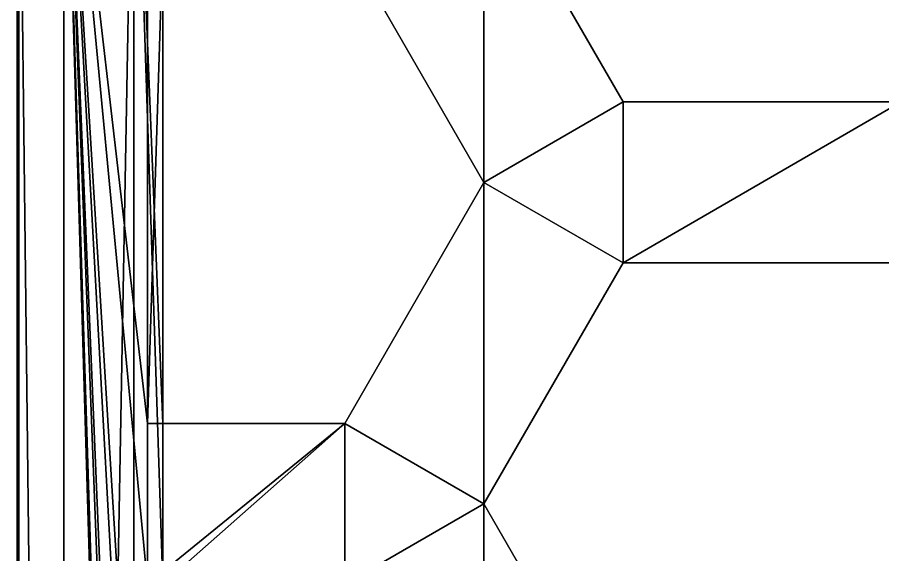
# Model space of a CAD drawing. Header units: metres. Extents: x -40.1 to 40.1, y -46.3 to 46.3.
# Drawn here: x -40.06 to -21.4, y 23.16 to 34.73 of the extents above; entities that cross this region are included whole.
import ezdxf

# ---------------------------------------------------------------- set-up
doc = ezdxf.new("R2010")
doc.units = ezdxf.units.M

msp = doc.modelspace()

# ---------------------------------------------------------------- linework, layer by layer
for points in [[(-40.026, 41.5), (-40.06, -41.5), (-40.06, 41.5), (-40.026, 41.5)], [(-40.026, 41.5), (-40.026, -41.5), (-40.06, -41.5), (-40.026, 41.5)], [(-40.06, -41.5), (-40.06, 41.5), (-40.06, 41.5), (-40.06, -41.5)], [(-40.06, -41.5), (-40.06, -41.5), (-40.06, 41.5), (-40.06, -41.5)], [(-40.026, 41.5), (-40.06, -41.5), (-40.026, -41.5), (-40.026, 41.5)], [(-40.026, 41.5), (-40.06, 41.5), (-40.06, -41.5), (-40.026, 41.5)], [(-39.06, -41.5), (-40.026, 41.5), (-39.06, 41.5), (-39.06, -41.5)], [(-40.026, -41.5), (-40.026, 41.5), (-39.06, -41.5), (-40.026, -41.5)], [(-39.06, -41.5), (-39.06, 41.5), (-40.026, 41.5), (-39.06, -41.5)], [(-40.026, -41.5), (-39.06, -41.5), (-40.026, 41.5), (-40.026, -41.5)], [(-39.06, 41.5), (-37.25, 25.981), (-37.25, 22.517), (-39.06, 41.5)], [(-39.06, 41.5), (-37.25, 36.373), (-37.25, 25.981), (-39.06, 41.5)], [(-39.06, 41.5), (-37.25, -19.053), (-39.06, -41.5), (-39.06, 41.5)], [(-39.06, 41.5), (-37.25, -15.588), (-37.25, -19.053), (-39.06, 41.5)], [(-39.06, 41.5), (-37.25, -5.196), (-37.25, -15.588), (-39.06, 41.5)], [(-39.06, 41.5), (-37.25, -1.732), (-37.25, -5.196), (-39.06, 41.5)], [(-39.06, 41.5), (-37.25, 8.66), (-37.25, -1.732), (-39.06, 41.5)], [(-39.06, 41.5), (-37.25, 12.124), (-37.25, 8.66), (-39.06, 41.5)], [(-39.06, 41.5), (-37.25, 22.517), (-37.25, 12.124), (-39.06, 41.5)], [(-37.55, 41.5), (-39.06, 41.5), (-39.06, -41.5), (-37.55, 41.5)], [(-37.55, 41.5), (-39.06, -41.5), (-37.55, -41.5), (-37.55, 41.5)], [(-36.925, 25.981), (-36.925, 36.373), (-37.55, 41.5), (-36.925, 25.981)], [(-36.925, 22.517), (-36.925, 25.981), (-37.55, 41.5), (-36.925, 22.517)], [(-37.55, -41.5), (-36.925, 22.517), (-37.55, 41.5), (-37.55, -41.5)], [(-30, 38.105), (-30, 31.177), (-33, 36.373), (-30, 38.105)], [(-30, 31.177), (-30, 38.105), (-33, 36.373), (-30, 31.177)], [(-30, 38.105), (-27, 32.909), (-30, 31.177), (-30, 38.105)], [(-30, 31.177), (-27, 32.909), (-30, 38.105), (-30, 31.177)], [(-27, 32.909), (-30, 38.105), (-30, 38.105), (-27, 32.909)], [(-27, 32.909), (-27, 32.909), (-30, 38.105), (-27, 32.909)], [(-37.25, 25.981), (-37.25, 36.373), (-37.25, 36.373), (-37.25, 25.981)], [(-37.25, 25.981), (-37.25, 36.373), (-37.25, 25.981), (-37.25, 25.981)], [(-36.925, 36.373), (-37.25, 25.981), (-37.25, 36.373), (-36.925, 36.373)], [(-36.925, 36.373), (-36.925, 25.981), (-37.25, 25.981), (-36.925, 36.373)], [(-33, 36.373), (-30, 31.177), (-30, 31.177), (-33, 36.373)], [(-33, 36.373), (-33, 36.373), (-30, 31.177), (-33, 36.373)], [(-27, 32.909), (-27, 29.445), (-30, 31.177), (-27, 32.909)], [(-30, 31.177), (-27, 29.445), (-27, 32.909), (-30, 31.177)], [(-21, 32.909), (-27, 29.445), (-27, 32.909), (-21, 32.909)], [(-21, 32.909), (-21, 29.445), (-27, 29.445), (-21, 32.909)], [(-27, 29.445), (-21, 32.909), (-27, 32.909), (-27, 29.445)], [(-27, 29.445), (-21, 29.445), (-21, 32.909), (-27, 29.445)], [(-21, 32.909), (-27, 32.909), (-27, 32.909), (-21, 32.909)], [(-21, 32.909), (-21, 32.909), (-27, 32.909), (-21, 32.909)], [(-30, 31.177), (-30, 24.249), (-33, 25.981), (-30, 31.177)], [(-33, 25.981), (-30, 24.249), (-30, 31.177), (-33, 25.981)], [(-30, 31.177), (-33, 25.981), (-33, 25.981), (-30, 31.177)], [(-30, 31.177), (-30, 31.177), (-33, 25.981), (-30, 31.177)], [(-27, 29.445), (-30, 24.249), (-30, 31.177), (-27, 29.445)], [(-30, 24.249), (-27, 29.445), (-30, 31.177), (-30, 24.249)], [(-30, 24.249), (-27, 29.445), (-27, 29.445), (-30, 24.249)], [(-30, 24.249), (-30, 24.249), (-27, 29.445), (-30, 24.249)], [(-27, 29.445), (-21, 29.445), (-21, 29.445), (-27, 29.445)], [(-27, 29.445), (-27, 29.445), (-21, 29.445), (-27, 29.445)], [(-33, 25.981), (-37.25, 22.517), (-37.25, 25.981), (-33, 25.981)], [(-33, 25.981), (-33, 22.517), (-37.25, 22.517), (-33, 25.981)], [(-36.925, 25.981), (-37.25, 25.981), (-37.25, 25.981), (-36.925, 25.981)], [(-33, 25.981), (-37.25, 25.981), (-36.925, 25.981), (-33, 25.981)], [(-36.925, 22.517), (-33, 22.517), (-33, 25.981), (-36.925, 22.517)], [(-36.925, 22.517), (-33, 25.981), (-36.925, 25.981), (-36.925, 22.517)], [(-33, 25.981), (-33, 25.981), (-36.925, 25.981), (-33, 25.981)], [(-30, 24.249), (-33, 22.517), (-33, 25.981), (-30, 24.249)], [(-33, 22.517), (-30, 24.249), (-33, 25.981), (-33, 22.517)], [(-30, 24.249), (-30, 17.321), (-33, 22.517), (-30, 24.249)], [(-33, 22.517), (-27, 19.053), (-30, 24.249), (-33, 22.517)], [(-30, 24.249), (-27, 19.053), (-30, 17.321), (-30, 24.249)], [(-27, 19.053), (-30, 24.249), (-30, 24.249), (-27, 19.053)], [(-27, 19.053), (-27, 19.053), (-30, 24.249), (-27, 19.053)]]:
    msp.add_lwpolyline(points)

doc.saveas('drawing.dxf')
